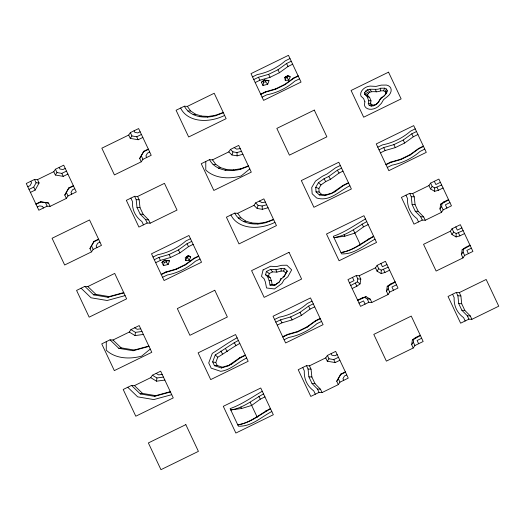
<?xml version="1.0" encoding="UTF-8"?>
<svg xmlns="http://www.w3.org/2000/svg" width="525" height="525" viewBox="0 0 525 525"><rect width="100%" height="100%" fill="white"/><g stroke="black" fill="none" stroke-linecap="round" stroke-linejoin="round"><path stroke-width="0.79" d="M389.648 270.185L384.963 272.475L381.196 273.564L381.229 270.165L378.715 268.702L377.14 265.355L385.422 261.312L398.002 288.041L389.721 292.09L388.067 294.538L371.812 302.485L368.819 302.308L360.544 306.351L347.963 279.622L356.239 275.572L359.225 275.75L375.487 267.803L377.14 265.355M443.1 187.963L438.414 190.253L434.648 191.336L434.68 187.943L432.167 186.473L430.592 183.133L438.874 179.084L451.454 205.82L443.179 209.862L441.518 212.31L425.263 220.257L422.277 220.08L413.995 224.129L401.415 197.4L409.69 193.351L412.683 193.528L428.938 185.581L430.592 183.133M464.566 233.566L459.88 235.856L456.113 236.939L456.146 233.546L453.633 232.076L452.058 228.736L460.34 224.687L472.92 251.423L464.645 255.465L462.984 257.913L436.124 271.044L423.544 244.315L450.404 231.184L452.058 228.736M275.422 284.832L272.127 284.425L271.425 280.731L270.191 277.64L268.59 276.176L269.233 273.518L272.554 271.891L276.859 272.121L281.085 271.077L281.21 268.426L284.478 268.373L287.26 271.058L283.959 276.741L281.006 279.051L279.313 281.958L274.129 285.613L270.014 285.108L269.135 280.494L267.599 276.629L265.591 274.798L266.398 271.471L270.546 269.443L275.933 269.732L281.21 268.426M376.858 103.858L374.85 104.921L372.894 105.118L371.359 104.488L370.624 103.169L370.991 100.839L369.652 97.46L367.782 95.753L367.684 94.507C369.981 89.348 376.589 93.306 380.572 90.851L380.723 88.226L384.536 88.167L386.479 89.079L387.266 90.753C386.59 95.931 380.264 97.322 378.676 102.027C376.779 104.245 374.187 106.207 371.129 106.063L369.2 105.276L368.288 103.622L368.747 100.708L367.067 96.482L364.737 94.356L364.613 92.794C367.48 86.349 375.736 91.291 380.723 88.226M143.43 334.451L135.056 335.587L135.443 332.371L130.922 329.615L129.268 332.062L113.006 340.01L110.02 339.833L101.745 343.882L114.325 370.611L151.784 352.301L139.204 325.572L130.922 329.615M164.889 380.048L156.522 381.189L156.909 377.974L152.388 375.217L150.727 377.665L134.472 385.613L131.486 385.435L123.204 389.484L135.791 416.213L173.25 397.904L160.663 371.175L152.388 375.217M350.739 285.528L357.361 281.833L357.814 278.913L356.239 275.572M352.19 288.501L356.869 286.21L360.058 283.894L360.8 279.09L359.225 275.75M388.067 294.538L386.492 291.191L387.233 286.394L390.423 284.077L395.108 281.787M386.492 291.191L388.152 288.743L388.598 285.83L395.22 282.135M413.234 347.996L411.659 344.656L412.401 339.852L415.59 337.542L420.269 335.252L411.252 316.083L373.793 334.392L386.374 361.128L413.234 347.996L414.888 345.548L423.163 341.499L420.269 335.252M411.659 344.656L413.313 342.208L413.766 339.294L420.387 335.593M441.518 212.31L439.95 208.97L440.692 204.173L443.881 201.856L448.56 199.566M439.95 208.97L441.604 206.522L442.057 203.608L448.672 199.913M462.984 257.913L461.409 254.573L462.151 249.775L465.34 247.459L470.026 245.168M461.409 254.573L463.07 252.125L463.523 249.211L470.137 245.51M281.006 279.051L281.111 278.394L280.055 280.206M380.513 98.864L380.651 98.247L382.41 96.869M163.439 265.67L164.174 262.428L163.597 261.201L164.968 260.065L169.496 260.827L168.197 264.429L163.439 265.67L161.91 262.428L164.968 260.065M262.946 85.509L263.681 82.261L263.11 81.04L264.475 79.898L269.003 80.66L267.711 84.269L262.946 85.509L261.417 82.267L264.475 79.898M385.416 94.493L385.809 92.873L387.266 90.753M185.765 260.558L186.526 257.86L186.303 256.725L188.744 255.623L190.706 256.988L189.256 260.334L185.765 260.558L185.207 257.67L188.744 255.623M285.272 80.397L286.033 77.7L285.81 76.565L284.714 77.51L285.272 80.397L288.763 80.168L290.213 76.821L288.251 75.456L284.714 77.51M283.959 276.741L285.922 273.184L283.697 271.038L284.478 268.373M238.363 340.462C230.35 344.774 223.027 350.214 215.257 354.959L212.671 361.896L214.463 365.695L221.386 367.986L227.843 365.991L239.846 357.683L245.273 355.031L235.581 334.55L198.122 352.866L210.709 379.595L248.168 361.285L245.273 355.031M341.572 168.157L337.345 170.218L328.762 176.452L324.03 178.769L318.458 182.654L315.728 187.327L316.037 191.848L319.305 194.926L324.594 195.681L331.052 193.686L343.055 185.377L348.475 182.726L338.789 162.245L301.33 180.561L313.917 207.29L351.376 188.98L348.475 182.726M242.937 154.284L237.156 155.859L231.978 154.987L232.929 151.863L230.429 149.454L228.775 151.902L212.52 159.849L209.527 159.672L201.252 163.715L213.832 190.45L251.291 172.134L238.711 145.405L230.429 149.454M268.098 207.743L262.323 209.324L257.138 208.451L258.097 205.327L255.596 202.912L253.936 205.36L237.681 213.308L234.695 213.13L226.413 217.179L238.993 243.908L276.458 225.599L263.872 198.87L255.596 202.912M380.572 90.851L383.624 90.799L384.536 88.167M164.174 262.428L166.051 261.942L166.438 260.859L169.496 260.827M263.681 82.261L265.558 81.775L265.945 80.692L269.003 80.66M227.981 365.518L222.462 367.224L217.16 365.466L215.788 362.552L217.763 357.236C225.225 352.793 232.175 347.557 239.813 343.429M189.256 260.334L187.569 257.795L188.199 256.344L187.642 255.951M288.763 80.168L287.083 77.628L287.707 76.177L287.149 75.79M385.809 92.873L385.179 91.534L386.479 89.079M29.033 189.407L33.712 187.117L36.1 182.792L34.525 179.452L26.25 183.501L38.83 210.23L47.112 206.181L50.098 206.358L66.353 198.411L68.014 195.963L76.289 191.92L63.709 165.185L55.433 169.234L53.773 171.682L37.518 179.629L34.525 179.452M30.476 192.373L35.162 190.083L39.086 182.969L37.518 179.629M66.353 198.411L64.785 195.07L68.716 187.957L73.395 185.666M64.785 195.07L68.828 188.298L73.513 186.007M91.521 251.875L89.946 248.535L93.877 241.415L98.562 239.124L89.539 219.962L52.08 238.271L64.66 265L91.521 251.875L93.174 249.427L101.456 245.378L98.562 239.124M141.271 161.792L139.702 158.452L143.633 151.331L148.312 149.048L138.626 128.566L130.351 132.615L128.691 135.063L101.837 148.188L114.417 174.917L141.271 161.792L142.931 159.344L151.207 155.295L148.312 149.048M89.946 248.535L93.995 241.762L98.674 239.472M139.702 158.452L143.745 151.679L148.431 149.389M338.31 384.615L336.742 381.275L340.673 374.161L345.352 371.871L335.665 351.396L327.39 355.438L325.73 357.886L309.474 365.833L306.488 365.656L298.207 369.705L310.787 396.434L319.069 392.385L322.055 392.562L338.31 384.615L339.97 382.167L348.246 378.125L345.352 371.871M336.742 381.275L340.784 374.502L345.47 372.218M376.084 104.488L378.348 102.198L380.651 98.247M331.19 193.213L325.671 194.919L321.615 194.342L319.115 191.986L318.872 188.514L320.972 184.931L325.73 181.611L330.494 179.287L339.078 173.053L343.015 171.124M285.922 273.184L287.26 271.058M67.935 174.064L63.256 176.354L55.348 175.022L57.002 172.574L55.433 169.234M142.852 137.445L138.173 139.735L130.266 138.403L131.919 135.955L130.351 132.615M434.648 191.336L430.513 188.921L432.167 186.473M381.196 273.564L377.055 271.149L378.715 268.702M339.892 360.268L335.213 362.558L327.305 361.226L328.958 358.778L327.39 355.438M456.113 236.939L451.979 234.524L453.633 232.076M383.801 96.292L384.759 95.032M184.367 106.207C190.188 117.239 204.547 118.729 215.46 115.749L215.972 115.165L223.23 112.422L226.124 118.676L188.665 136.986L176.085 110.257L184.367 106.207L187.353 106.385L214.213 93.26L223.23 112.422M209.527 159.672C215.355 170.697 229.707 172.187 240.627 169.214L241.139 168.63L248.397 165.887M234.695 213.13C240.516 224.155 254.874 225.652 265.788 222.672L266.3 222.088L273.558 219.345M385.77 93.903L386.774 92.774M249.769 168.906L241.165 175.967A41.698 29.538 -26.9 0 1 205.78 170.015L205.78 161.503M150.262 349.066L141.658 356.127A41.698 29.538 -26.9 0 1 106.273 350.175L106.273 341.663M282.955 276.951L284.799 275.507M274.129 285.613L279.313 281.958M253.785 79.544L258.471 77.254L268.61 74.333L277.974 69.753L286.565 63.518L291.244 61.235L288.461 55.322L251.002 73.638L263.589 100.367L301.048 82.058L291.244 61.235M261.417 82.267L263.11 81.04M255.229 82.51L259.914 80.227L270.06 77.306L279.425 72.726L288.008 66.491L292.688 64.201M260.689 94.113L265.374 91.822L275.52 88.902L284.885 84.328L293.468 78.094L298.147 75.803M260.807 94.461L265.486 92.17L275.632 89.25L284.996 84.669L293.58 78.435L298.266 76.145M154.278 259.704L158.957 257.421L169.102 254.5L178.467 249.92L187.051 243.685L191.737 241.395L188.954 235.489L151.495 253.798L164.076 280.527L201.534 262.218L191.737 241.395M161.91 262.428L163.597 261.201M155.722 262.677L160.407 260.387L170.553 257.467L179.918 252.893L188.501 246.652L193.18 244.368M161.182 274.28L165.867 271.989L176.013 269.069L185.377 264.488L193.961 258.254L198.64 255.964M161.3 274.621L165.979 272.331L176.124 269.41L185.489 264.836L194.073 258.602L198.758 256.312M379.03 149.842L383.716 147.558L393.855 144.638L403.226 140.057L411.81 133.822L416.489 131.532L413.707 125.626L376.248 143.935L388.835 170.664L426.293 152.355L416.489 131.532M331.052 193.686L334.871 191.815L343.455 185.581L348.593 183.067M380.474 152.814L385.16 150.524L395.305 147.604L404.67 143.03L413.254 136.795L417.933 134.505M385.941 164.417L390.62 162.127L400.765 159.206L410.13 154.626L418.714 148.391L423.399 146.107M386.052 164.758L390.731 162.468L400.877 159.548L410.242 154.973L418.825 148.739L423.511 146.449M368.183 224.588L363.497 226.872L354.913 233.107L344.827 236.204L333.959 237.635C346.533 235.856 356.048 227.43 366.739 221.616L363.956 215.709L326.498 234.019L339.078 260.748L376.537 242.438L366.739 221.616M373.642 236.184C362.906 241.933 353.502 250.537 340.981 252.551C353.555 250.773 363.07 242.347 373.754 236.532M275.822 322.147L280.507 319.863L290.653 316.942L300.018 312.362L308.602 306.127L313.281 303.837L310.505 297.931L273.046 316.24L285.626 342.969L323.085 324.66L313.281 303.837M227.843 365.991L231.663 364.12L240.247 357.886L245.385 355.373M277.272 325.119L281.951 322.829L292.097 319.909L301.462 315.335L310.045 309.1L314.731 306.81M282.732 336.722L287.411 334.432L297.557 331.511L306.922 326.931L315.505 320.696L320.191 318.412M282.844 337.063L287.529 334.779L297.668 331.859L307.033 327.278L315.623 321.044L320.303 318.754M264.974 396.893L260.295 399.177L251.705 405.412L241.618 408.509L230.751 409.94C243.324 408.161 252.84 399.735 263.53 393.921L260.748 388.014L223.289 406.324L235.869 433.053L273.328 414.743L263.53 393.921M270.434 408.489C259.698 414.238 250.294 422.842 237.773 424.856C250.346 423.078 259.862 414.652 270.552 408.837M324.594 195.681L325.671 194.919M221.386 367.986L222.462 367.224M373.57 105.814L374.85 104.921M207.441 117.108L208.596 116.419L215.972 115.165M232.608 170.573L233.756 169.883L241.139 168.63M84.853 286.374L93.667 294.873L107.933 297.275L109.088 296.586L123.723 292.589L126.617 298.843L89.158 317.152L76.578 290.417L84.853 286.374L87.846 286.552L114.706 273.42L123.723 292.589M257.768 224.031L258.923 223.342L266.3 222.088M110.02 339.833L118.827 348.337L133.101 350.733L134.249 350.044L148.89 346.047M131.486 385.435L140.293 393.94L154.567 396.336L155.715 395.647L170.356 391.65M357.761 300.444L366.102 296.723L370.237 299.138L371.812 302.485M371.129 106.063L372.894 105.118M27.773 186.729L30.037 185.627L31.546 182.897L30.785 181.282M65.231 168.42L62.967 169.529L59.935 169.017L59.174 167.403M140.149 131.801L137.885 132.91L134.853 132.398L134.092 130.784M252.525 76.867L257.211 74.583A43.641 30.909 -26.9 0 0 285.305 60.847L289.984 58.557M57.002 172.574L61.806 173.381L66.491 171.098M131.919 135.955L136.723 136.763L141.409 134.472M35.936 203.976L40.622 201.685L48.523 203.018L50.098 206.358M36.054 204.323L40.733 202.033L48.523 203.018M37.308 206.994L39.578 205.885L42.604 206.397L43.365 208.012M74.767 188.685L72.502 189.794L71 192.518L71.761 194.132M149.684 152.06L147.42 153.169L145.917 155.892L146.678 157.513M262.067 97.132L266.746 94.841A43.641 30.909 -26.9 0 0 294.84 81.112L299.526 78.822M134.61 196.291L126.335 200.34L138.915 227.069L147.19 223.02L150.183 223.197L177.037 210.072L164.456 183.343L137.596 196.468L134.61 196.291L136.185 199.631L137.005 207.454L140.149 214.134L145.622 219.68L147.19 223.02M99.934 242.143L97.663 243.252L96.16 245.976L96.922 247.597M153.018 257.033L157.703 254.743A43.641 30.909 -26.9 0 0 185.798 241.014L190.477 238.724M340.312 165.48L335.632 167.77L327.049 174.005L322.363 176.295L315.486 181.092L311.725 187.523L312.152 193.751L316.647 197.984C329.562 202.105 339.386 190.903 349.853 185.745M377.77 147.171L382.456 144.88A43.641 30.909 -26.9 0 0 410.55 131.152L415.229 128.861M162.553 277.298L167.239 275.008A43.641 30.909 -26.9 0 0 195.333 261.273L200.012 258.983M387.312 167.436L391.991 165.145A43.641 30.909 -26.9 0 0 420.085 151.41L424.771 149.12M365.479 218.945C354.926 225.008 345.017 232.227 333.329 236.302L341.611 253.89C354.808 254.448 364.186 244.84 375.014 239.203M440.396 182.319L435.862 184.537L434.339 181.302M434.68 187.943L441.656 184.997M449.932 202.584L445.403 204.796L446.926 208.031M237.103 337.785C228.467 342.385 220.579 348.2 212.277 353.397L208.727 362.939L211.188 368.169L220.717 371.326C230.902 370.02 237.792 362.178 246.645 358.05M274.568 319.476L279.248 317.185A43.641 30.909 -26.9 0 0 307.342 303.457L312.027 301.166M349.486 282.857L354.014 280.639L352.492 277.403M386.945 264.548L382.41 266.759L380.887 263.524M461.862 227.922L457.327 230.14L455.805 226.905M381.229 270.165L388.198 267.218M456.146 233.546L463.116 230.6M357.65 300.097L362.329 297.813L366.102 296.723M284.104 339.741L288.783 337.45A43.641 30.909 -26.9 0 0 316.877 323.715L321.562 321.425M359.021 303.115L363.556 300.904L365.078 304.139M396.48 284.806L391.945 287.024L393.468 290.259M471.398 248.187L466.863 250.399L468.385 253.634M456.323 292.412L448.042 296.461L460.622 323.19L468.904 319.147L471.89 319.325L498.75 306.193L486.17 279.464L459.309 292.589L456.323 292.412L457.892 295.759L458.719 303.575L461.862 310.255L467.329 315.807L468.904 319.147M262.27 391.25C251.718 397.313 241.808 404.532 230.121 408.608L238.402 426.195C251.6 426.753 260.978 417.145 271.806 411.508M337.188 354.624L334.924 355.733L331.892 355.228L331.131 353.607M328.958 358.778L333.762 359.592L338.448 357.302M346.723 374.889L344.459 375.998L342.956 378.722L343.717 380.336M421.641 338.271L417.113 340.482L418.635 343.717M440.692 204.173L442.057 203.608M462.151 249.775L463.523 249.211M387.233 286.394L388.598 285.83M412.401 339.852L413.766 339.294M215.46 115.749L223.348 112.77M240.627 169.214L248.509 166.228M265.788 222.672L273.676 219.693M199.841 116.753L201.6 116.091L208.596 116.419M225.008 170.218L226.761 169.555L233.756 169.883M250.169 223.676L251.928 223.013L258.923 223.342M369.2 105.276L371.359 104.488M270.014 285.108L272.127 284.425M232.929 151.863L236.978 152.545L241.487 151.312M258.097 205.327L262.139 206.01L266.654 204.776M107.933 297.275L123.841 292.93M125.094 295.608L107.153 300.503L91.055 297.793L81.112 288.205M133.101 350.733L149.002 346.395M154.567 396.336L170.468 391.998M171.727 394.669L153.779 399.571L137.681 396.861L127.739 387.266M319.305 194.926L321.615 194.342M193.174 114.713L195.464 114.214L201.6 116.091M218.341 168.171L220.625 167.672L226.761 169.555M243.502 221.635L245.792 221.13L251.928 223.013M93.667 294.873L95.957 294.374L109.088 296.586M118.827 348.337L121.118 347.839L134.249 350.044M140.293 393.94L142.583 393.435L155.715 395.647M368.288 103.622L370.624 103.169M240.233 148.641L236.65 149.126L234.176 147.623M265.394 202.105L261.817 202.591L259.343 201.082M140.726 328.808L137.143 329.293L134.669 327.784M135.443 332.371L141.98 331.478M162.186 374.41L158.609 374.896L156.135 373.387M156.909 377.974L163.446 377.081M214.463 365.695L217.16 365.466M187.898 111.11L190.601 110.9L195.464 114.214M213.058 164.574L215.768 164.358L220.625 167.672M238.225 218.032L240.929 217.823L245.792 221.13M286.033 77.7L287.083 77.628M186.526 257.86L187.569 257.795M281.085 271.077L283.697 271.038M316.037 191.848L319.115 191.986M368.747 100.708L370.991 100.839M409.69 193.351L411.265 196.691L414.251 196.868L415.078 204.684L418.222 211.372L423.688 216.917L425.263 220.257M411.265 196.691L412.086 204.507L415.078 204.684M36.1 182.792L39.086 182.969M412.086 204.507L415.236 211.194L418.222 211.372M136.185 199.631L139.171 199.808L139.998 207.631L143.141 214.312L148.608 219.857L150.183 223.197M415.236 211.194L420.702 216.74L423.688 216.917M137.005 207.454L139.998 207.631M140.149 214.134L143.141 214.312M145.622 219.68L148.608 219.857M357.814 278.913L360.8 279.09M457.892 295.759L460.884 295.936L461.705 303.752L464.848 310.433L470.321 315.984L471.89 319.325M458.719 303.575L461.705 303.752M364.737 297.498L367.251 298.961L370.237 299.138M461.862 310.255L464.848 310.433M467.329 315.807L470.321 315.984M306.488 365.656L308.057 368.996L311.049 369.173L311.87 376.996L315.013 383.677L320.48 389.222L322.055 392.562M308.057 368.996L308.884 376.819L311.87 376.996M308.884 376.819L312.027 383.499L315.013 383.677M312.027 383.499L317.494 389.045L320.48 389.222M269.135 280.494L271.425 280.731M263.977 80.364L265.945 80.692M164.469 260.525L166.438 260.859M212.671 361.896L215.788 362.552M287.707 76.177L290.213 76.821M188.199 256.344L190.706 256.988M367.067 96.482L369.652 97.46M315.728 187.327L318.872 188.514M267.599 276.629L270.191 277.64M364.737 94.356L367.782 95.753M265.591 274.798L268.59 276.176M383.624 90.799L385.179 91.534M343.055 185.377L343.455 185.581M334.471 191.612L334.871 191.815M239.846 357.683L240.247 357.886M231.262 363.917L231.663 364.12M364.613 92.794L367.684 94.507M129.268 332.062L135.056 335.587M150.727 377.665L156.522 381.189M365.531 91.133L368.419 93.174M266.398 271.471L269.233 273.518M357.361 281.833L360.058 283.894M367.251 89.847L369.797 92.144M318.458 182.654L320.972 184.931M215.257 354.959L217.763 357.236M228.775 151.902L231.978 154.987M253.936 205.36L257.138 208.451M87.846 286.552L95.957 294.374M113.006 340.01L121.118 347.839M134.472 385.613L142.583 393.435M265.558 81.775L267.711 84.269M166.051 261.942L168.197 264.429M369.554 89.217L371.641 91.645M270.546 269.443L272.554 271.891M187.353 106.385L190.601 110.9M212.52 159.849L215.768 164.358M237.681 213.308L240.929 217.823M337.345 170.218L339.078 173.053M328.762 176.452L330.494 179.287M234.137 342.523L235.869 345.358M225.553 348.758L227.286 351.592M324.03 178.769L325.73 181.611M220.822 351.074L222.521 353.922M411.81 133.822L413.254 136.795M436.971 187.281L438.414 190.253M458.437 232.883L459.88 235.856M403.226 140.057L404.67 143.03M393.855 144.638L395.305 147.604M383.716 147.558L385.16 150.524M286.565 63.518L288.008 66.491M362.053 223.906L363.497 226.872M383.519 269.509L384.963 272.475M277.974 69.753L279.425 72.726M353.469 230.14L360.491 245.057M268.61 74.333L270.06 77.306M344.105 234.714L344.827 236.204M258.471 77.254L259.914 80.227M355.425 283.238L356.869 286.21M308.602 306.127L310.045 309.1M333.762 359.592L335.213 362.558M300.018 312.362L301.462 315.335M290.653 316.942L292.097 319.909M280.507 319.863L281.951 322.829M136.723 136.763L138.173 139.735M187.051 243.685L188.501 246.652M258.845 396.211L260.295 399.177M178.467 249.92L179.918 252.893M250.261 402.445L257.283 417.362M169.102 254.5L170.553 257.467M240.896 407.019L241.618 408.509M158.957 257.421L160.407 260.387M61.806 173.381L63.256 176.354M33.712 187.117L35.162 190.083M441.604 206.522L443.179 209.862M463.07 252.125L464.645 255.465M428.938 185.581L430.513 188.921M450.404 231.184L451.979 234.524M412.683 193.528L414.251 196.868M459.309 292.589L460.884 295.936M420.702 216.74L422.277 220.08M405.95 195.182L407.518 198.522A43.641 30.909 -26.9 0 0 416.955 218.571L418.53 221.911M452.576 294.243L454.151 297.59A43.641 30.909 -26.9 0 0 463.588 317.638L465.157 320.978M388.152 288.743L389.721 292.09M413.313 342.208L414.888 345.548M375.487 267.803L377.055 271.149M367.251 298.961L368.819 302.308M338.395 378.827L339.97 382.167M325.73 357.886L327.305 361.226M309.474 365.833L311.049 369.173M317.494 389.045L319.069 392.385M302.741 367.487L304.31 370.827A43.641 30.909 -26.9 0 0 313.747 390.876L315.322 394.216M141.356 156.004L142.931 159.344M128.691 135.063L130.266 138.403M137.596 196.468L139.171 199.808M130.863 198.122L132.438 201.462A43.641 30.909 -26.9 0 0 141.875 221.511L143.45 224.851M66.439 192.623L68.014 195.963M91.606 246.087L93.174 249.427M53.773 171.682L55.348 175.022M45.537 202.84L47.112 206.181M275.933 269.732L276.859 272.121M375.447 89.532L376.353 91.895M465.34 247.459L465.458 247.8M443.881 201.856L443.992 202.197M418.714 148.391L418.825 148.739M410.13 154.626L410.242 154.973M400.765 159.206L400.877 159.548M390.62 162.127L390.731 162.468M415.59 337.542L415.702 337.883M390.423 284.077L390.541 284.425M368.957 238.475L369.075 238.823M293.468 78.094L293.58 78.435M362.329 297.813L362.447 298.154M284.885 84.328L284.996 84.669M275.52 88.902L275.632 89.25M265.374 91.822L265.486 92.17M340.673 374.161L340.784 374.502M315.505 320.696L315.623 321.044M306.922 326.931L307.033 327.278M297.557 331.511L297.668 331.859M287.411 334.432L287.529 334.779M265.755 410.78L265.867 411.127M193.961 258.254L194.073 258.602M185.377 264.488L185.489 264.836M143.633 151.331L143.745 151.679M176.013 269.069L176.124 269.41M165.867 271.989L165.979 272.331M93.877 241.415L93.995 241.762M68.716 187.957L68.828 188.298M40.622 201.685L40.733 202.033M262.139 206.01L262.323 209.324M236.978 152.545L237.156 155.859M224.608 115.441A36.652 25.961 -26.9 0 1 180.62 108.038M274.936 222.364A36.652 25.961 -26.9 0 1 230.948 214.961M364.895 101.804L364.416 104.862A9.174 6.497 -26.9 0 0 378.19 106.568L381.426 103.3L383.572 99.612L387.306 96.692A9.174 6.497 -26.9 0 0 386.367 85.05L381.157 85.129L376.038 86.402L370.086 86.08A8.341 5.906 -26.9 0 0 361.029 96.206L363.608 98.556L364.895 101.804M263.084 269.909L261.516 276.373L264.095 278.723L265.387 281.971L266.529 287.969L274.483 288.96L281.918 283.467L284.064 279.779L287.798 276.859L291.67 269.85L286.86 265.217L281.649 265.296L276.531 266.569L270.578 266.247L263.084 269.909M388.546 72.168L351.087 90.477L363.667 117.206L401.126 98.897L388.546 72.168M314.291 110.099L276.832 128.408L289.419 155.138L326.878 136.828L314.291 110.099M289.039 252.328L251.58 270.637L264.16 297.373L301.619 279.057L289.039 252.328M214.784 290.259L177.325 308.575L189.906 335.304L227.364 316.995L214.784 290.259M185.83 424.633L148.372 442.942L160.952 469.678L198.411 451.362L185.83 424.633"/></g></svg>
